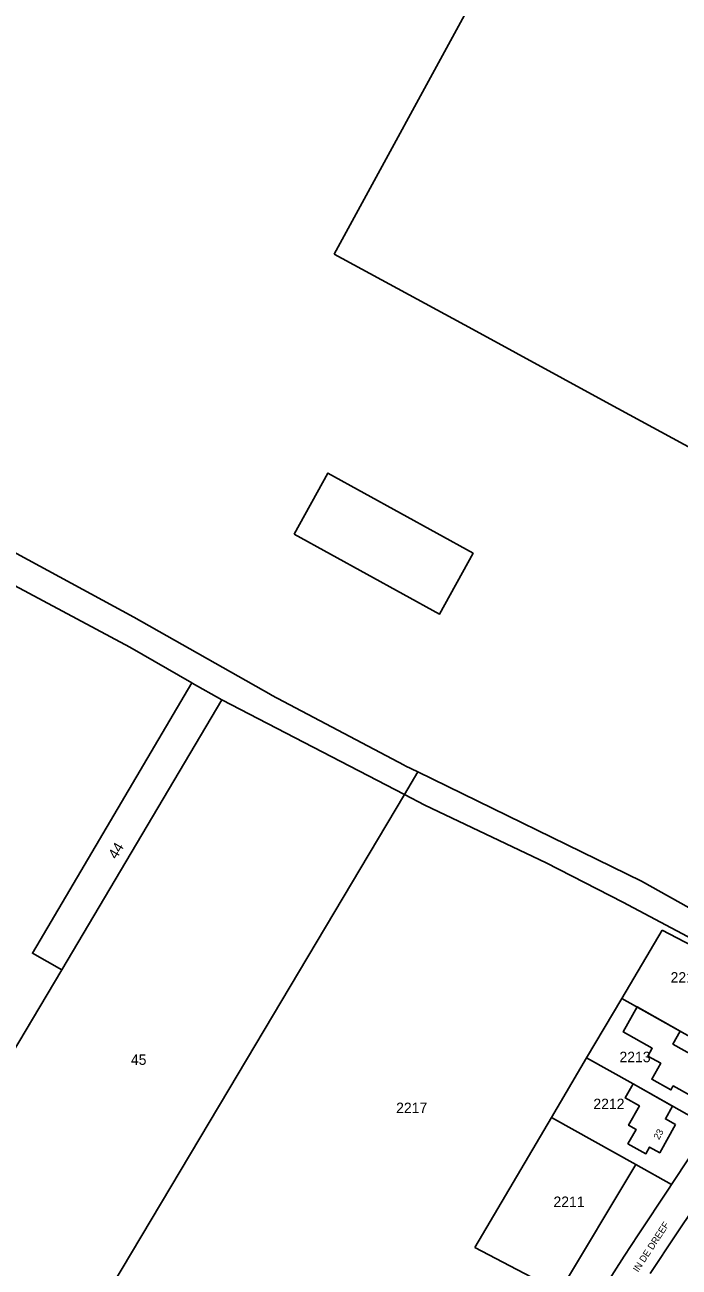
# Model space of a CAD drawing. Extents: x 191922 to 199923, y 328959 to 333350.
# Drawn here: x 193543.4 to 193712.3, y 332491.7 to 332812.5 of the extents above; entities that cross this region are included whole.
import ezdxf

# ---------------------------------------------------------------- set-up
doc = ezdxf.new("R2010")
doc.units = 0
for name, color, linetype in [('bestemmingsplangebied', 7, 'Continuous'), ('enkelbestemming', 7, 'Continuous'), ('Level 14', 7, 'Continuous'), ('Level 6', 7, 'Continuous'), ('maatvoering - maximum aantal wooneenheden', 7, 'Continuous'), ('Maatvoering_symbolen', 7, 'Continuous'), ('recreatiewoning', 7, 'Continuous')]:
    doc.layers.add(name, color=color, linetype=linetype)

msp = doc.modelspace()

# ---------------------------------------------------------------- linework, layer by layer
at = {"layer": 'bestemmingsplangebied'}
msp.add_line((193641.41, 332613.78), (193644.85, 332619.57), dxfattribs=at)
msp.add_line((193641.41, 332613.78), (193644.85, 332619.57), dxfattribs=at)
for points in [[(193644.85, 332619.57), (193702.54, 332591.41), (193745.97, 332567.09)], [(193644.85, 332619.57), (193702.54, 332591.41), (193745.97, 332567.09)], [(193543.39, 332449.16), (193596.02, 332537.61), (193641.41, 332613.78)], [(193543.39, 332449.16), (193596.02, 332537.61), (193641.41, 332613.78)]]:
    msp.add_lwpolyline(points, dxfattribs=at)
at = {"layer": 'Level 6'}
for p, q in [((193623.22, 332753.28), (193662.04, 332824.6)), ((193623.22, 332753.28), (193658.96, 332733.92)), ((193658.96, 332733.92), (193693.45, 332715.1)), ((193470.74, 332714.21), (193571.49, 332659.54)), ((193693.45, 332715.1), (193787.81, 332663.52)), ((193571.49, 332659.54), (193607, 332639.47)), ((193586.6, 332642.5), (193586.46, 332642.58)), ((193586.6, 332642.5), (193594.23, 332638.21)), ((193594.23, 332638.21), (193552.95, 332568.48)), ((193594.23, 332638.21), (193641.41, 332613.78)), ((193697.49, 332561.05), (193707.91, 332578.74)), ((193707.91, 332578.74), (193730.38, 332566.95)), ((193502.33, 332483.74), (193552.95, 332568.48)), ((193688.4, 332545.74), (193697.49, 332561.05)), ((193697.49, 332561.05), (193719.45, 332548.72)), ((193679.35, 332530.34), (193688.4, 332545.74)), ((193710.28, 332533.43), (193720.13, 332527.9)), ((193659.58, 332496.75), (193679.35, 332530.34)), ((193701.13, 332518.18), (193679.35, 332530.34)), ((193720.13, 332527.9), (193710.32, 332513.05)), ((193681.43, 332485.33), (193701.13, 332518.18)), ((193710.32, 332513.05), (193701.13, 332518.18)), ((193711.41, 332500), (193716.3, 332507.38)), ((193711.41, 332500), (193704.83, 332490.08)), ((193659.58, 332496.75), (193681.43, 332485.33))]:
    msp.add_line(p, q, dxfattribs=at)
for points in [[(193539.44, 332668.45), (193570.46, 332651.83), (193586.46, 332642.58)], [(193586.46, 332642.58), (193545.33, 332572.77), (193552.95, 332568.48)], [(193607, 332639.47), (193607.06, 332639.44), (193641.32, 332621.3)], [(193641.32, 332621.3), (193641.55, 332621.18), (193644.85, 332619.57)], [(193641.41, 332613.78), (193646.61, 332610.96), (193677.93, 332596.07), (193697.71, 332585.99), (193731.14, 332568.22)], [(193688.4, 332545.74), (193700.39, 332538.99), (193710.28, 332533.43)], [(193710.32, 332513.05), (193709.67, 332512.08), (193701.7, 332500), (193698.11, 332494.55), (193693.57, 332487.35), (193690.95, 332482.09), (193688.79, 332476.63), (193687.11, 332471), (193685.92, 332465.25), (193685.22, 332459.42), (193684.94, 332457.42)]]:
    msp.add_lwpolyline(points, dxfattribs=at)
at = {"layer": 'recreatiewoning'}
for points in [[(193612.9, 332681), (193650.38, 332660.3), (193659.08, 332676.07), (193621.61, 332696.76), (193612.9, 332681)], [(193720.99, 332543.5), (193718.84, 332539.69), (193717.66, 332540.35), (193715.22, 332535.99), (193710.76, 332538.49), (193710.16, 332537.44), (193705.2, 332540.23), (193707.52, 332544.34), (193704.22, 332546.22), (193705.34, 332548.21), (193697.84, 332552.45), (193701.46, 332558.88), (193712.55, 332552.62), (193710.69, 332549.31), (193720.99, 332543.5)], [(193711.36, 332528.49), (193707.29, 332521.25), (193704.65, 332522.71), (193703.69, 332520.96), (193699.08, 332523.56), (193701.16, 332527.27), (193699.24, 332528.35), (193702.03, 332533.34), (193698.38, 332535.38), (193700.39, 332538.99), (193710.6, 332533.26), (193708.73, 332529.96), (193711.36, 332528.49)]]:
    msp.add_lwpolyline(points, dxfattribs=at)

# ---------------------------------------------------------------- texts
at = {"layer": 'enkelbestemming'}
for s, p in [('2214', (193710.07, 332565.17)), ('2213', (193696.88, 332544.62)), ('45', (193570.75, 332543.93)), ('2217', (193639.22, 332531.48)), ('2212', (193690.14, 332532.49)), ('2211', (193679.84, 332507.23))]:
    msp.add_text(s, height=2.7, rotation=0, dxfattribs=at).set_placement(p)
at = {"layer": 'Level 14'}
msp.add_text('44', height=2.7, rotation=59.5315, dxfattribs=at).set_placement((193567.03, 332596.85))
at = {"layer": 'maatvoering - maximum aantal wooneenheden'}
msp.add_text('23', height=1.75, rotation=60.6391, dxfattribs=at).set_placement((193707.08, 332524.46))
at = {"layer": 'Maatvoering_symbolen'}
msp.add_text('IN DE DREEF', height=1.75, rotation=56.803, dxfattribs=at).set_placement((193701.69, 332490.25))

doc.saveas('drawing.dxf')
